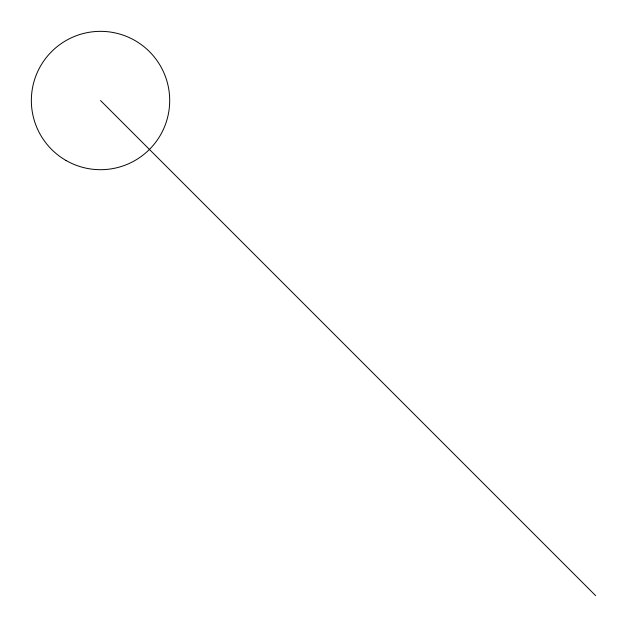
<?xml version="1.0" encoding="UTF-8"?>
<svg xmlns="http://www.w3.org/2000/svg" width="627" height="627" viewBox="0 0 627 627"><rect width="100%" height="100%" fill="white"/><g stroke="black" fill="none" stroke-linecap="round" stroke-linejoin="round"><path stroke-width="0.94" d="M100.524 100.524L595.65 595.65M65.937 160.426A69.174 69.174 0 0 0 169.698 100.524A69.174 69.174 0 0 0 65.937 40.614A69.174 69.174 0 0 0 65.937 160.426"/></g></svg>
